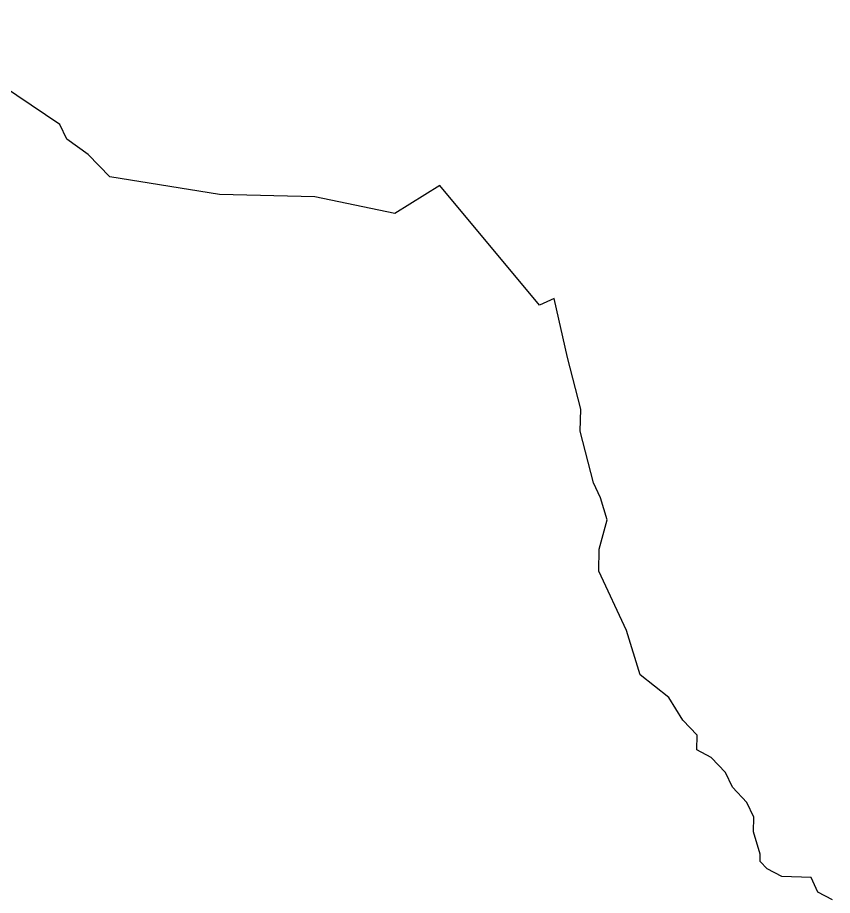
# Model space of a CAD drawing. Header units: metres. Extents: x 306399 to 345774, y 1851529 to 1914552.
# Drawn here: x 318072 to 320220, y 1893187 to 1895500 of the extents above; entities that cross this region are included whole.
import ezdxf

# ---------------------------------------------------------------- set-up
doc = ezdxf.new("R2010")
doc.units = ezdxf.units.M
doc.header["$MEASUREMENT"] = 0
doc.layers.add('VILLAGE BOUNDRY', color=5, linetype='Continuous')

# ---------------------------------------------------------------- blocks, each defined once
blk = doc.blocks.new('57485')
at = {"layer": 'VILLAGE BOUNDRY'}
blk.add_lwpolyline([(320475.9, 1893328.4), (320437.4, 1893347.9), (320418.3, 1893386.7), (320340.9, 1893387.1), (320302.4, 1893406.7), (320283.2, 1893426.1), (320283.3, 1893445.5), (320264.2, 1893503.6), (320264.5, 1893542.3), (320245.4, 1893581), (320206.9, 1893619.9), (320187.8, 1893658.7), (320149.3, 1893697.6), (320110.8, 1893717.1), (320111, 1893755.8), (320072.6, 1893794.7), (320034.2, 1893852.9), (319957.2, 1893911.4), (319919.2, 1894027.6), (319842.7, 1894182.7), (319843, 1894240.7), (319862.8, 1894317.9), (319843.8, 1894376), (319824.7, 1894414.8), (319786.8, 1894550.4), (319787.1, 1894608.4), (319749.2, 1894743.9), (319711.4, 1894898.8), (319672.6, 1894879.7), (319403.7, 1895190.6), (319287.3, 1895113.9), (319074.8, 1895153.8), (318823.4, 1895155.2), (318533.6, 1895195.5), (318476, 1895253.9), (318418.2, 1895292.9), (318399.1, 1895331.6), (317975.2, 1895604.8)], dxfattribs=at)

msp = doc.modelspace()

# ---------------------------------------------------------------- block references
at = {"layer": 'VILLAGE BOUNDRY', "rotation": 358.8738758728772}
msp.add_blockref('57485', (-37403.7, 6510.7), dxfattribs=at)

doc.saveas('drawing.dxf')
